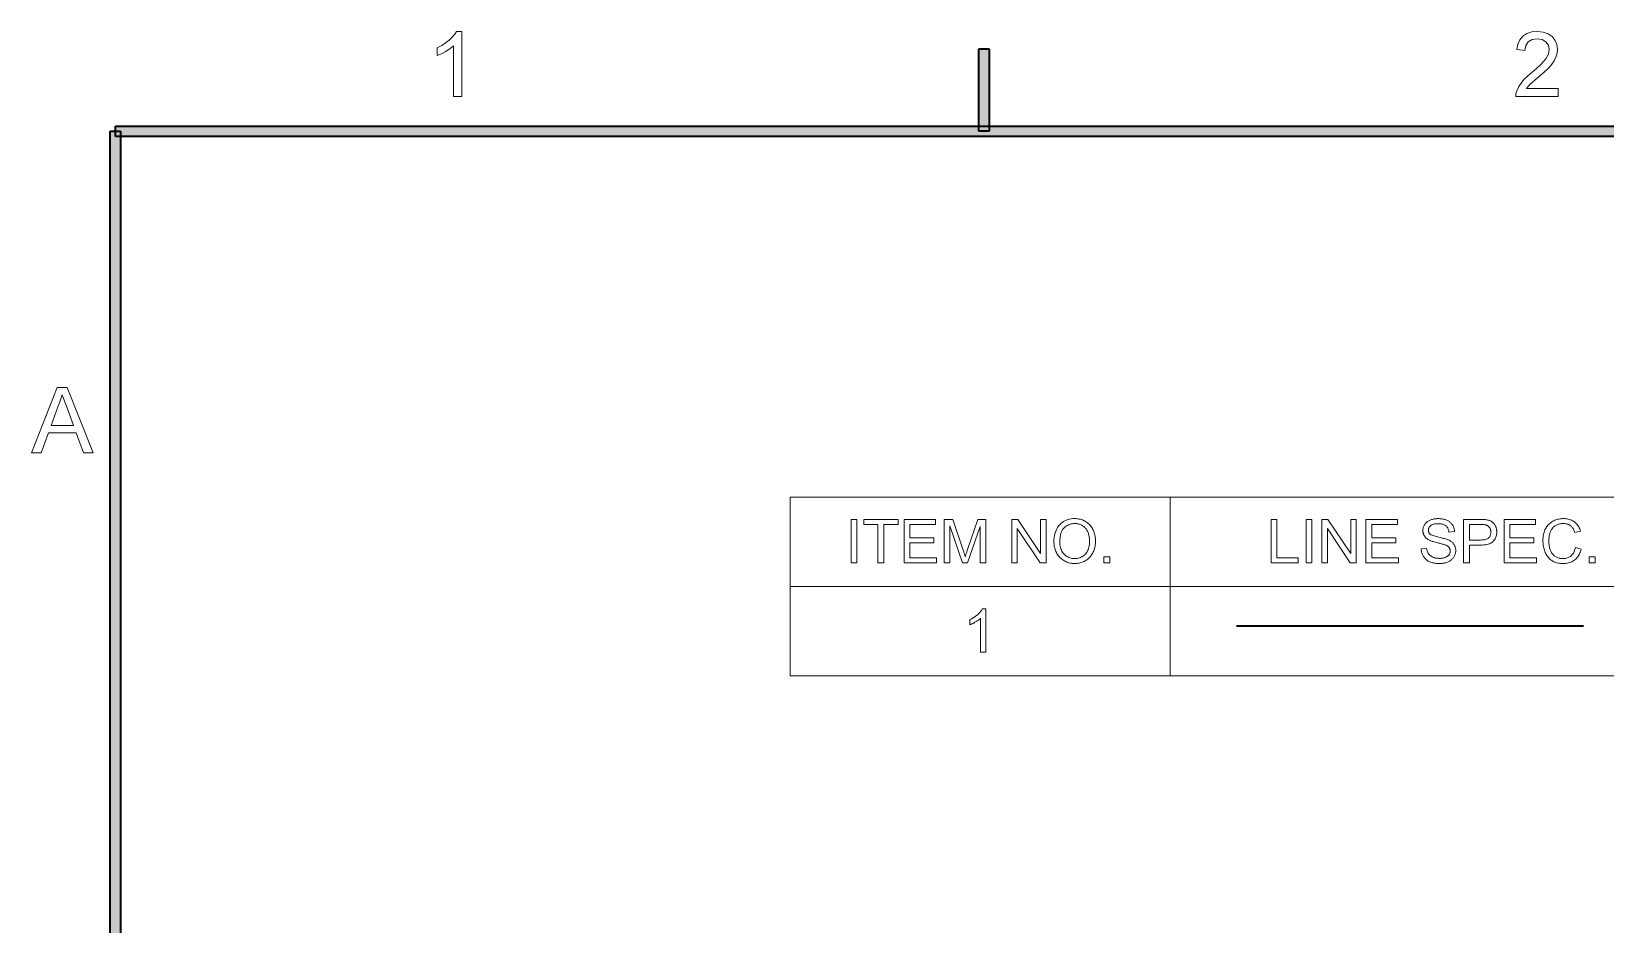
# Model space of a CAD drawing. Extents: x 23 to 417, y 3 to 294.
# Drawn here: x 26.1 to 98.6, y 250.5 to 291.6 of the extents above; entities that cross this region are included whole.
import ezdxf

# ---------------------------------------------------------------- set-up
doc = ezdxf.new("R2010")
doc.units = 0

msp = doc.modelspace()

# ---------------------------------------------------------------- linework, layer by layer
at = {"color": 7, "lineweight": 35, "ltscale": 0.095}
for p, q in [((69.762, 287), (69.762, 290.8)), ((70.238, 290.8), (70.238, 287))]:
    msp.add_line(p, q, dxfattribs=at)
at = {"color": 7, "lineweight": 35, "ltscale": 0.011875}
for p, q in [((69.762, 290.8), (70.238, 290.8)), ((29.763, 287), (30.237, 287)), ((70.238, 287), (69.762, 287))]:
    msp.add_line(p, q, dxfattribs=at)
at = {"color": 7, "lineweight": 35}
for p, q in [((30, 287.237), (410.237, 287.237)), ((29.763, 9.762), (29.763, 287)), ((409.763, 286.763), (30, 286.763)), ((30.237, 287), (30.237, 10.238))]:
    msp.add_line(p, q, dxfattribs=at)
at = {"color": 7, "lineweight": 35, "ltscale": 0.011874}
msp.add_line((30, 286.763), (30, 287.237), dxfattribs=at)
at = {"color": 115, "lineweight": 13}
for p, q in [((61.076, 270.152), (132.024, 270.152)), ((61.076, 266.031), (132.024, 266.031)), ((61.076, 261.91), (132.024, 261.91))]:
    msp.add_line(p, q, dxfattribs=at)
at = {"color": 115, "lineweight": 13, "ltscale": 0.206071}
for p, q in [((61.076, 270.152), (61.076, 261.91)), ((78.576, 270.152), (78.576, 261.91))]:
    msp.add_line(p, q, dxfattribs=at)
at = {"color": 7, "lineweight": 35, "ltscale": 0.399509}
msp.add_line((81.627, 264.218), (97.607, 264.218), dxfattribs=at)
at = {"color": 7, "lineweight": 13}
for points in [[(45.949, 288.592), (45.574, 288.592), (45.574, 290.93), (45.417, 290.804), (45.219, 290.677), (45.01, 290.567), (44.824, 290.487), (44.824, 290.842), (45.025, 290.945), (45.208, 291.062), (45.374, 291.193), (45.516, 291.329), (45.627, 291.462), (45.707, 291.592), (45.949, 291.592)], [(96.449, 288.967), (96.449, 288.592), (94.49, 288.592), (94.499, 288.726), (94.531, 288.855), (94.625, 289.059), (94.761, 289.258), (94.883, 289.395), (95.039, 289.542), (95.229, 289.7), (95.449, 289.893), (95.629, 290.063), (95.77, 290.21), (95.87, 290.333), (95.992, 290.552), (96.032, 290.765), (95.994, 290.957), (95.879, 291.116), (95.703, 291.223), (95.481, 291.259), (95.247, 291.223), (95.065, 291.115), (94.948, 290.944), (94.907, 290.717), (94.532, 290.759), (94.581, 291.009), (94.677, 291.215), (94.819, 291.379), (95.004, 291.498), (95.227, 291.569), (95.488, 291.592), (95.752, 291.566), (95.976, 291.486), (96.16, 291.354), (96.297, 291.183), (96.38, 290.986), (96.407, 290.764), (96.39, 290.586), (96.34, 290.412), (96.251, 290.234), (96.117, 290.047), (95.989, 289.905), (95.809, 289.732), (95.58, 289.529), (95.387, 289.368), (95.243, 289.245), (95.15, 289.162), (95.055, 289.065), (94.979, 288.967)], [(26.135, 272.192), (27.325, 275.192), (27.785, 275.192), (28.975, 272.192), (28.534, 272.192), (28.198, 273.109), (26.912, 273.109), (26.576, 272.192)], [(27.035, 273.442), (28.075, 273.442), (27.778, 274.252), (27.692, 274.487), (27.617, 274.689), (27.555, 274.859), (27.488, 274.676), (27.42, 274.491), (27.351, 274.304)]]:
    msp.add_lwpolyline(points, close=True, dxfattribs=at)
at = {"color": 115, "lineweight": 13}
for points in [[(63.877, 267.123), (63.877, 269.123), (64.142, 269.123), (64.142, 267.123)], [(65.117, 267.123), (65.117, 268.887), (64.459, 268.887), (64.459, 269.123), (66.044, 269.123), (66.044, 268.887), (65.382, 268.887), (65.382, 267.123)], [(66.321, 267.123), (66.321, 269.123), (67.767, 269.123), (67.767, 268.887), (66.585, 268.887), (66.585, 268.274), (67.692, 268.274), (67.692, 268.04), (66.585, 268.04), (66.585, 267.359), (67.813, 267.359), (67.813, 267.123)], [(68.171, 267.123), (68.171, 269.123), (68.569, 269.123), (69.042, 267.707), (69.055, 267.668), (69.067, 267.632), (69.079, 267.597), (69.089, 267.565), (69.099, 267.534), (69.108, 267.505), (69.117, 267.479), (69.125, 267.454), (69.132, 267.432), (69.138, 267.411), (69.145, 267.434), (69.153, 267.459), (69.162, 267.486), (69.171, 267.515), (69.182, 267.546), (69.193, 267.579), (69.204, 267.614), (69.217, 267.651), (69.23, 267.69), (69.244, 267.731), (69.723, 269.123), (70.079, 269.123), (70.079, 267.123), (69.824, 267.123), (69.824, 268.797), (69.243, 267.123), (69.004, 267.123), (68.426, 268.826), (68.426, 267.123)], [(71.28, 267.123), (71.28, 269.123), (71.551, 269.123), (72.602, 267.553), (72.602, 269.123), (72.856, 269.123), (72.856, 267.123), (72.584, 267.123), (71.534, 268.695), (71.534, 267.123)], [(73.22, 268.097), (73.222, 268.195), (73.23, 268.288), (73.244, 268.376), (73.263, 268.461), (73.287, 268.541), (73.316, 268.617), (73.351, 268.688), (73.391, 268.755), (73.436, 268.818), (73.487, 268.877), (73.542, 268.93), (73.6, 268.978), (73.662, 269.02), (73.726, 269.057), (73.793, 269.088), (73.864, 269.113), (73.938, 269.133), (74.015, 269.147), (74.094, 269.156), (74.177, 269.158), (74.232, 269.157), (74.286, 269.153), (74.339, 269.147), (74.39, 269.137), (74.441, 269.125), (74.49, 269.111), (74.538, 269.094), (74.586, 269.074), (74.632, 269.051), (74.677, 269.026), (74.72, 268.999), (74.762, 268.969), (74.801, 268.937), (74.838, 268.904), (74.873, 268.868), (74.906, 268.83), (74.936, 268.79), (74.965, 268.748), (74.991, 268.703), (75.016, 268.657), (75.038, 268.609), (75.058, 268.56), (75.075, 268.509), (75.09, 268.458), (75.103, 268.405), (75.114, 268.35), (75.122, 268.295), (75.128, 268.238), (75.131, 268.18), (75.132, 268.12), (75.131, 268.06), (75.128, 268.001), (75.121, 267.944), (75.113, 267.887), (75.102, 267.832), (75.088, 267.778), (75.072, 267.726), (75.054, 267.675), (75.033, 267.625), (75.01, 267.576), (74.984, 267.529), (74.956, 267.485), (74.927, 267.442), (74.895, 267.403), (74.861, 267.365), (74.826, 267.33), (74.788, 267.297), (74.748, 267.266), (74.706, 267.238), (74.662, 267.212), (74.616, 267.189), (74.57, 267.168), (74.524, 267.149), (74.476, 267.133), (74.428, 267.12), (74.379, 267.109), (74.329, 267.1), (74.279, 267.094), (74.228, 267.09), (74.176, 267.089), (74.12, 267.09), (74.066, 267.094), (74.012, 267.101), (73.96, 267.111), (73.909, 267.123), (73.859, 267.138), (73.81, 267.156), (73.763, 267.176), (73.716, 267.199), (73.671, 267.225), (73.628, 267.254), (73.587, 267.284), (73.548, 267.316), (73.511, 267.35), (73.476, 267.387), (73.443, 267.425), (73.413, 267.465), (73.385, 267.507), (73.358, 267.552), (73.334, 267.598), (73.313, 267.645), (73.293, 267.693), (73.276, 267.742), (73.261, 267.791), (73.248, 267.841), (73.238, 267.891), (73.23, 267.942), (73.224, 267.993), (73.221, 268.045)], [(73.493, 268.093), (73.495, 268.022), (73.5, 267.955), (73.51, 267.89), (73.524, 267.828), (73.541, 267.77), (73.563, 267.714), (73.588, 267.662), (73.617, 267.613), (73.65, 267.567), (73.687, 267.523), (73.727, 267.484), (73.769, 267.449), (73.813, 267.417), (73.858, 267.39), (73.906, 267.367), (73.956, 267.349), (74.008, 267.334), (74.061, 267.324), (74.117, 267.317), (74.175, 267.315), (74.233, 267.317), (74.29, 267.324), (74.345, 267.334), (74.397, 267.349), (74.447, 267.368), (74.495, 267.391), (74.541, 267.418), (74.585, 267.45), (74.627, 267.486), (74.667, 267.525), (74.703, 267.569), (74.736, 267.617), (74.765, 267.667), (74.79, 267.722), (74.811, 267.78), (74.829, 267.841), (74.842, 267.906), (74.852, 267.974), (74.858, 268.046), (74.86, 268.122), (74.859, 268.17), (74.856, 268.217), (74.852, 268.263), (74.846, 268.307), (74.839, 268.35), (74.83, 268.392), (74.819, 268.433), (74.807, 268.473), (74.793, 268.511), (74.777, 268.548), (74.76, 268.584), (74.741, 268.618), (74.721, 268.65), (74.699, 268.681), (74.675, 268.71), (74.651, 268.737), (74.624, 268.763), (74.596, 268.787), (74.567, 268.81), (74.536, 268.83), (74.503, 268.849), (74.47, 268.866), (74.437, 268.882), (74.402, 268.895), (74.367, 268.906), (74.331, 268.915), (74.294, 268.922), (74.256, 268.927), (74.218, 268.93), (74.179, 268.931), (74.123, 268.929), (74.07, 268.923), (74.017, 268.913), (73.967, 268.9), (73.917, 268.882), (73.87, 268.861), (73.824, 268.836), (73.779, 268.807), (73.737, 268.774), (73.695, 268.738), (73.657, 268.696), (73.622, 268.65), (73.592, 268.599), (73.566, 268.542), (73.543, 268.48), (73.525, 268.413), (73.511, 268.341), (73.501, 268.263), (73.495, 268.181)], [(83.226, 267.123), (83.226, 269.123), (83.49, 269.123), (83.49, 267.359), (84.475, 267.359), (84.475, 267.123)], [(84.835, 267.123), (84.835, 269.123), (85.1, 269.123), (85.1, 267.123)], [(85.564, 267.123), (85.564, 269.123), (85.835, 269.123), (86.886, 267.553), (86.886, 269.123), (87.14, 269.123), (87.14, 267.123), (86.868, 267.123), (85.818, 268.695), (85.818, 267.123)], [(87.59, 267.123), (87.59, 269.123), (89.036, 269.123), (89.036, 268.887), (87.855, 268.887), (87.855, 268.274), (88.961, 268.274), (88.961, 268.04), (87.855, 268.04), (87.855, 267.359), (89.082, 267.359), (89.082, 267.123)], [(90.134, 267.766), (90.384, 267.787), (90.388, 267.758), (90.393, 267.73), (90.399, 267.702), (90.406, 267.676), (90.413, 267.651), (90.422, 267.627), (90.432, 267.604), (90.442, 267.582), (90.454, 267.561), (90.466, 267.541), (90.48, 267.522), (90.495, 267.504), (90.512, 267.487), (90.53, 267.47), (90.549, 267.454), (90.57, 267.439), (90.592, 267.425), (90.616, 267.411), (90.641, 267.398), (90.668, 267.386), (90.695, 267.374), (90.724, 267.364), (90.753, 267.355), (90.782, 267.348), (90.813, 267.341), (90.844, 267.336), (90.875, 267.332), (90.908, 267.329), (90.941, 267.327), (90.975, 267.326), (91.005, 267.327), (91.034, 267.328), (91.062, 267.33), (91.09, 267.333), (91.117, 267.338), (91.144, 267.342), (91.169, 267.348), (91.194, 267.355), (91.218, 267.363), (91.242, 267.371), (91.265, 267.381), (91.286, 267.391), (91.306, 267.401), (91.325, 267.413), (91.343, 267.425), (91.36, 267.437), (91.375, 267.451), (91.39, 267.465), (91.403, 267.479), (91.415, 267.495), (91.425, 267.511), (91.435, 267.527), (91.443, 267.543), (91.451, 267.56), (91.457, 267.577), (91.462, 267.594), (91.466, 267.612), (91.469, 267.629), (91.471, 267.648), (91.471, 267.666), (91.471, 267.685), (91.469, 267.703), (91.466, 267.72), (91.462, 267.737), (91.458, 267.754), (91.452, 267.77), (91.444, 267.786), (91.436, 267.801), (91.427, 267.816), (91.417, 267.83), (91.405, 267.844), (91.392, 267.858), (91.377, 267.871), (91.362, 267.883), (91.344, 267.895), (91.326, 267.907), (91.305, 267.918), (91.284, 267.928), (91.261, 267.939), (91.237, 267.948), (91.218, 267.955), (91.197, 267.962), (91.171, 267.97), (91.141, 267.979), (91.107, 267.988), (91.07, 267.999), (91.028, 268.009), (90.983, 268.021), (90.934, 268.033), (90.88, 268.046), (90.827, 268.059), (90.777, 268.072), (90.73, 268.085), (90.686, 268.098), (90.646, 268.11), (90.609, 268.123), (90.576, 268.135), (90.545, 268.147), (90.518, 268.159), (90.494, 268.171), (90.466, 268.186), (90.44, 268.202), (90.415, 268.219), (90.391, 268.237), (90.369, 268.255), (90.349, 268.274), (90.33, 268.294), (90.312, 268.314), (90.296, 268.335), (90.281, 268.357), (90.268, 268.379), (90.256, 268.403), (90.245, 268.426), (90.236, 268.45), (90.228, 268.475), (90.222, 268.5), (90.217, 268.526), (90.213, 268.552), (90.211, 268.579), (90.211, 268.606), (90.211, 268.636), (90.214, 268.666), (90.218, 268.695), (90.224, 268.724), (90.232, 268.752), (90.242, 268.781), (90.253, 268.808), (90.266, 268.836), (90.28, 268.863), (90.297, 268.889), (90.315, 268.915), (90.334, 268.939), (90.355, 268.962), (90.378, 268.984), (90.402, 269.005), (90.428, 269.024), (90.456, 269.042), (90.485, 269.059), (90.515, 269.075), (90.548, 269.089), (90.581, 269.102), (90.615, 269.113), (90.65, 269.124), (90.686, 269.133), (90.722, 269.14), (90.759, 269.146), (90.797, 269.151), (90.835, 269.154), (90.875, 269.156), (90.915, 269.157), (90.959, 269.156), (91.001, 269.154), (91.043, 269.151), (91.084, 269.146), (91.124, 269.139), (91.162, 269.131), (91.2, 269.122), (91.237, 269.111), (91.272, 269.099), (91.307, 269.086), (91.34, 269.07), (91.372, 269.054), (91.402, 269.036), (91.43, 269.017), (91.457, 268.997), (91.482, 268.975), (91.506, 268.952), (91.528, 268.928), (91.549, 268.902), (91.568, 268.875), (91.585, 268.847), (91.601, 268.818), (91.615, 268.788), (91.628, 268.758), (91.638, 268.726), (91.647, 268.694), (91.655, 268.662), (91.66, 268.629), (91.664, 268.594), (91.666, 268.56), (91.413, 268.54), (91.407, 268.577), (91.4, 268.613), (91.391, 268.646), (91.381, 268.677), (91.368, 268.707), (91.353, 268.735), (91.336, 268.76), (91.317, 268.785), (91.297, 268.807), (91.274, 268.827), (91.249, 268.845), (91.222, 268.862), (91.193, 268.876), (91.162, 268.889), (91.128, 268.9), (91.092, 268.908), (91.054, 268.915), (91.013, 268.92), (90.97, 268.923), (90.925, 268.924), (90.879, 268.923), (90.835, 268.92), (90.793, 268.916), (90.754, 268.91), (90.718, 268.902), (90.684, 268.892), (90.653, 268.881), (90.625, 268.868), (90.599, 268.853), (90.576, 268.836), (90.555, 268.818), (90.536, 268.799), (90.52, 268.78), (90.505, 268.76), (90.493, 268.739), (90.483, 268.717), (90.476, 268.695), (90.47, 268.672), (90.467, 268.648), (90.466, 268.624), (90.466, 268.603), (90.469, 268.582), (90.473, 268.562), (90.478, 268.544), (90.485, 268.525), (90.494, 268.508), (90.504, 268.492), (90.515, 268.476), (90.529, 268.461), (90.543, 268.446), (90.561, 268.432), (90.584, 268.418), (90.611, 268.404), (90.644, 268.39), (90.681, 268.376), (90.724, 268.362), (90.771, 268.347), (90.823, 268.333), (90.88, 268.318), (90.943, 268.304), (91.005, 268.289), (91.063, 268.275), (91.118, 268.262), (91.168, 268.248), (91.215, 268.235), (91.257, 268.223), (91.295, 268.211), (91.329, 268.199), (91.359, 268.187), (91.385, 268.176), (91.419, 268.16), (91.451, 268.142), (91.482, 268.124), (91.51, 268.105), (91.537, 268.085), (91.562, 268.064), (91.585, 268.042), (91.606, 268.02), (91.626, 267.997), (91.643, 267.972), (91.659, 267.947), (91.673, 267.921), (91.686, 267.895), (91.696, 267.867), (91.705, 267.839), (91.713, 267.811), (91.719, 267.781), (91.723, 267.751), (91.725, 267.72), (91.726, 267.688), (91.725, 267.656), (91.723, 267.625), (91.718, 267.594), (91.712, 267.563), (91.703, 267.533), (91.693, 267.503), (91.682, 267.473), (91.668, 267.444), (91.652, 267.415), (91.635, 267.387), (91.616, 267.359), (91.595, 267.333), (91.573, 267.308), (91.549, 267.284), (91.524, 267.261), (91.496, 267.24), (91.468, 267.22), (91.438, 267.201), (91.406, 267.184), (91.372, 267.167), (91.338, 267.152), (91.302, 267.139), (91.266, 267.127), (91.228, 267.117), (91.19, 267.109), (91.151, 267.101), (91.112, 267.096), (91.071, 267.092), (91.029, 267.09), (90.987, 267.089), (90.933, 267.09), (90.882, 267.092), (90.832, 267.096), (90.784, 267.102), (90.737, 267.109), (90.693, 267.117), (90.65, 267.128), (90.609, 267.14), (90.569, 267.153), (90.532, 267.168), (90.496, 267.185), (90.462, 267.203), (90.429, 267.223), (90.398, 267.244), (90.368, 267.267), (90.34, 267.292), (90.314, 267.318), (90.289, 267.346), (90.266, 267.375), (90.244, 267.406), (90.224, 267.438), (90.206, 267.471), (90.19, 267.505), (90.176, 267.54), (90.164, 267.575), (90.154, 267.612), (90.146, 267.649), (90.14, 267.687), (90.136, 267.726)], [(92.088, 267.123), (92.088, 269.123), (92.842, 269.123), (92.881, 269.123), (92.918, 269.122), (92.953, 269.121), (92.987, 269.12), (93.018, 269.118), (93.047, 269.116), (93.075, 269.114), (93.101, 269.111), (93.125, 269.108), (93.146, 269.104), (93.175, 269.099), (93.204, 269.092), (93.231, 269.085), (93.257, 269.077), (93.282, 269.068), (93.306, 269.058), (93.329, 269.048), (93.352, 269.036), (93.373, 269.024), (93.393, 269.01), (93.413, 268.996), (93.432, 268.981), (93.45, 268.964), (93.467, 268.947), (93.483, 268.928), (93.499, 268.908), (93.514, 268.887), (93.528, 268.865), (93.541, 268.842), (93.554, 268.817), (93.565, 268.792), (93.576, 268.767), (93.585, 268.741), (93.593, 268.714), (93.599, 268.687), (93.605, 268.66), (93.609, 268.632), (93.612, 268.603), (93.614, 268.574), (93.614, 268.545), (93.613, 268.494), (93.608, 268.446), (93.6, 268.399), (93.588, 268.353), (93.574, 268.309), (93.556, 268.267), (93.535, 268.226), (93.511, 268.187), (93.483, 268.149), (93.452, 268.113), (93.417, 268.079), (93.377, 268.049), (93.331, 268.023), (93.28, 268), (93.224, 267.98), (93.163, 267.964), (93.096, 267.952), (93.025, 267.943), (92.948, 267.938), (92.865, 267.936), (92.352, 267.936), (92.352, 267.123)], [(93.957, 267.123), (93.957, 269.123), (95.403, 269.123), (95.403, 268.887), (94.222, 268.887), (94.222, 268.274), (95.328, 268.274), (95.328, 268.04), (94.222, 268.04), (94.222, 267.359), (95.449, 267.359), (95.449, 267.123)], [(97.242, 267.824), (97.507, 267.757), (97.489, 267.694), (97.468, 267.633), (97.445, 267.576), (97.419, 267.521), (97.39, 267.47), (97.359, 267.422), (97.325, 267.377), (97.288, 267.335), (97.249, 267.296), (97.207, 267.26), (97.163, 267.228), (97.117, 267.198), (97.069, 267.173), (97.019, 267.151), (96.967, 267.132), (96.913, 267.116), (96.857, 267.104), (96.8, 267.096), (96.74, 267.091), (96.679, 267.089), (96.615, 267.09), (96.554, 267.094), (96.495, 267.101), (96.439, 267.11), (96.385, 267.122), (96.334, 267.136), (96.285, 267.153), (96.238, 267.173), (96.194, 267.196), (96.153, 267.221), (96.113, 267.248), (96.075, 267.278), (96.04, 267.31), (96.006, 267.345), (95.974, 267.382), (95.944, 267.421), (95.916, 267.463), (95.89, 267.507), (95.866, 267.553), (95.844, 267.602), (95.824, 267.652), (95.806, 267.703), (95.79, 267.755), (95.777, 267.807), (95.765, 267.861), (95.755, 267.915), (95.748, 267.969), (95.743, 268.025), (95.74, 268.081), (95.739, 268.138), (95.74, 268.2), (95.743, 268.26), (95.749, 268.318), (95.758, 268.375), (95.768, 268.43), (95.782, 268.484), (95.797, 268.536), (95.815, 268.587), (95.835, 268.636), (95.858, 268.683), (95.883, 268.728), (95.91, 268.772), (95.939, 268.813), (95.97, 268.851), (96.003, 268.888), (96.038, 268.922), (96.075, 268.954), (96.114, 268.984), (96.155, 269.011), (96.198, 269.036), (96.242, 269.059), (96.288, 269.08), (96.334, 269.098), (96.381, 269.114), (96.429, 269.127), (96.478, 269.138), (96.528, 269.146), (96.579, 269.152), (96.63, 269.156), (96.683, 269.157), (96.742, 269.156), (96.799, 269.151), (96.854, 269.143), (96.907, 269.133), (96.959, 269.119), (97.008, 269.102), (97.056, 269.082), (97.102, 269.059), (97.146, 269.033), (97.187, 269.004), (97.227, 268.973), (97.264, 268.938), (97.299, 268.901), (97.331, 268.862), (97.361, 268.82), (97.388, 268.776), (97.413, 268.73), (97.435, 268.68), (97.455, 268.629), (97.473, 268.575), (97.212, 268.513), (97.197, 268.556), (97.182, 268.596), (97.165, 268.633), (97.146, 268.669), (97.127, 268.702), (97.106, 268.732), (97.084, 268.761), (97.06, 268.786), (97.036, 268.81), (97.01, 268.831), (96.983, 268.85), (96.954, 268.867), (96.925, 268.882), (96.893, 268.895), (96.861, 268.906), (96.827, 268.915), (96.791, 268.922), (96.755, 268.927), (96.717, 268.93), (96.677, 268.931), (96.632, 268.93), (96.588, 268.926), (96.546, 268.921), (96.505, 268.913), (96.466, 268.903), (96.428, 268.891), (96.391, 268.876), (96.357, 268.86), (96.324, 268.841), (96.292, 268.82), (96.262, 268.797), (96.234, 268.773), (96.207, 268.747), (96.183, 268.72), (96.16, 268.691), (96.139, 268.66), (96.12, 268.628), (96.103, 268.595), (96.088, 268.56), (96.074, 268.523), (96.062, 268.486), (96.052, 268.448), (96.042, 268.411), (96.034, 268.373), (96.027, 268.334), (96.021, 268.296), (96.017, 268.257), (96.014, 268.218), (96.012, 268.179), (96.011, 268.139), (96.012, 268.089), (96.014, 268.04), (96.018, 267.992), (96.023, 267.946), (96.03, 267.9), (96.038, 267.857), (96.048, 267.814), (96.059, 267.773), (96.072, 267.733), (96.086, 267.694), (96.101, 267.657), (96.119, 267.622), (96.138, 267.588), (96.158, 267.557), (96.181, 267.528), (96.205, 267.5), (96.23, 267.475), (96.258, 267.451), (96.286, 267.429), (96.317, 267.41), (96.349, 267.392), (96.381, 267.376), (96.413, 267.362), (96.447, 267.349), (96.48, 267.339), (96.515, 267.33), (96.549, 267.324), (96.585, 267.319), (96.62, 267.316), (96.657, 267.315), (96.701, 267.317), (96.743, 267.32), (96.784, 267.327), (96.824, 267.336), (96.862, 267.347), (96.899, 267.362), (96.935, 267.378), (96.969, 267.397), (97.002, 267.419), (97.033, 267.444), (97.063, 267.471), (97.091, 267.5), (97.117, 267.532), (97.141, 267.566), (97.163, 267.603), (97.182, 267.642), (97.2, 267.684), (97.216, 267.728), (97.23, 267.775)], [(92.352, 268.172), (92.87, 268.172), (92.919, 268.173), (92.966, 268.176), (93.01, 268.181), (93.051, 268.187), (93.089, 268.196), (93.124, 268.207), (93.156, 268.219), (93.185, 268.233), (93.211, 268.249), (93.234, 268.268), (93.254, 268.288), (93.273, 268.309), (93.289, 268.332), (93.303, 268.356), (93.315, 268.383), (93.324, 268.41), (93.332, 268.439), (93.337, 268.47), (93.34, 268.503), (93.342, 268.536), (93.341, 268.561), (93.339, 268.585), (93.336, 268.608), (93.331, 268.631), (93.326, 268.653), (93.319, 268.674), (93.31, 268.694), (93.301, 268.714), (93.29, 268.733), (93.278, 268.751), (93.265, 268.769), (93.251, 268.785), (93.236, 268.799), (93.221, 268.813), (93.205, 268.825), (93.188, 268.837), (93.17, 268.847), (93.151, 268.855), (93.131, 268.863), (93.111, 268.869), (93.097, 268.873), (93.08, 268.876), (93.061, 268.878), (93.039, 268.881), (93.016, 268.883), (92.99, 268.884), (92.962, 268.885), (92.932, 268.886), (92.899, 268.887), (92.864, 268.887), (92.352, 268.887)], [(75.512, 267.123), (75.512, 267.403), (75.791, 267.403), (75.791, 267.123)], [(97.871, 267.123), (97.871, 267.403), (98.151, 267.403), (98.151, 267.123)], [(70.089, 263.002), (69.844, 263.002), (69.844, 264.566), (69.826, 264.549), (69.806, 264.533), (69.786, 264.516), (69.764, 264.499), (69.741, 264.482), (69.718, 264.465), (69.693, 264.448), (69.667, 264.431), (69.64, 264.414), (69.611, 264.397), (69.583, 264.381), (69.555, 264.365), (69.528, 264.35), (69.501, 264.336), (69.475, 264.323), (69.449, 264.311), (69.424, 264.3), (69.4, 264.289), (69.376, 264.279), (69.353, 264.27), (69.353, 264.508), (69.393, 264.527), (69.433, 264.548), (69.472, 264.57), (69.509, 264.592), (69.546, 264.615), (69.581, 264.639), (69.616, 264.663), (69.649, 264.689), (69.682, 264.715), (69.713, 264.742), (69.743, 264.77), (69.771, 264.797), (69.797, 264.824), (69.822, 264.851), (69.845, 264.878), (69.866, 264.905), (69.885, 264.931), (69.902, 264.958), (69.918, 264.984), (69.931, 265.01), (70.089, 265.01)]]:
    msp.add_lwpolyline(points, close=True, dxfattribs=at)
at = {"color": 7, "lineweight": 5}
for points in [[(69.762, 290.8), (70.238, 290.8), (69.762, 287), (70.238, 287)], [(410.237, 287.237), (409.763, 286.763), (30, 287.237), (30, 286.763)], [(29.763, 287), (30.237, 287), (29.763, 9.762), (30.237, 10.238)]]:
    msp.add_solid(points, dxfattribs=at)

doc.saveas('drawing.dxf')
